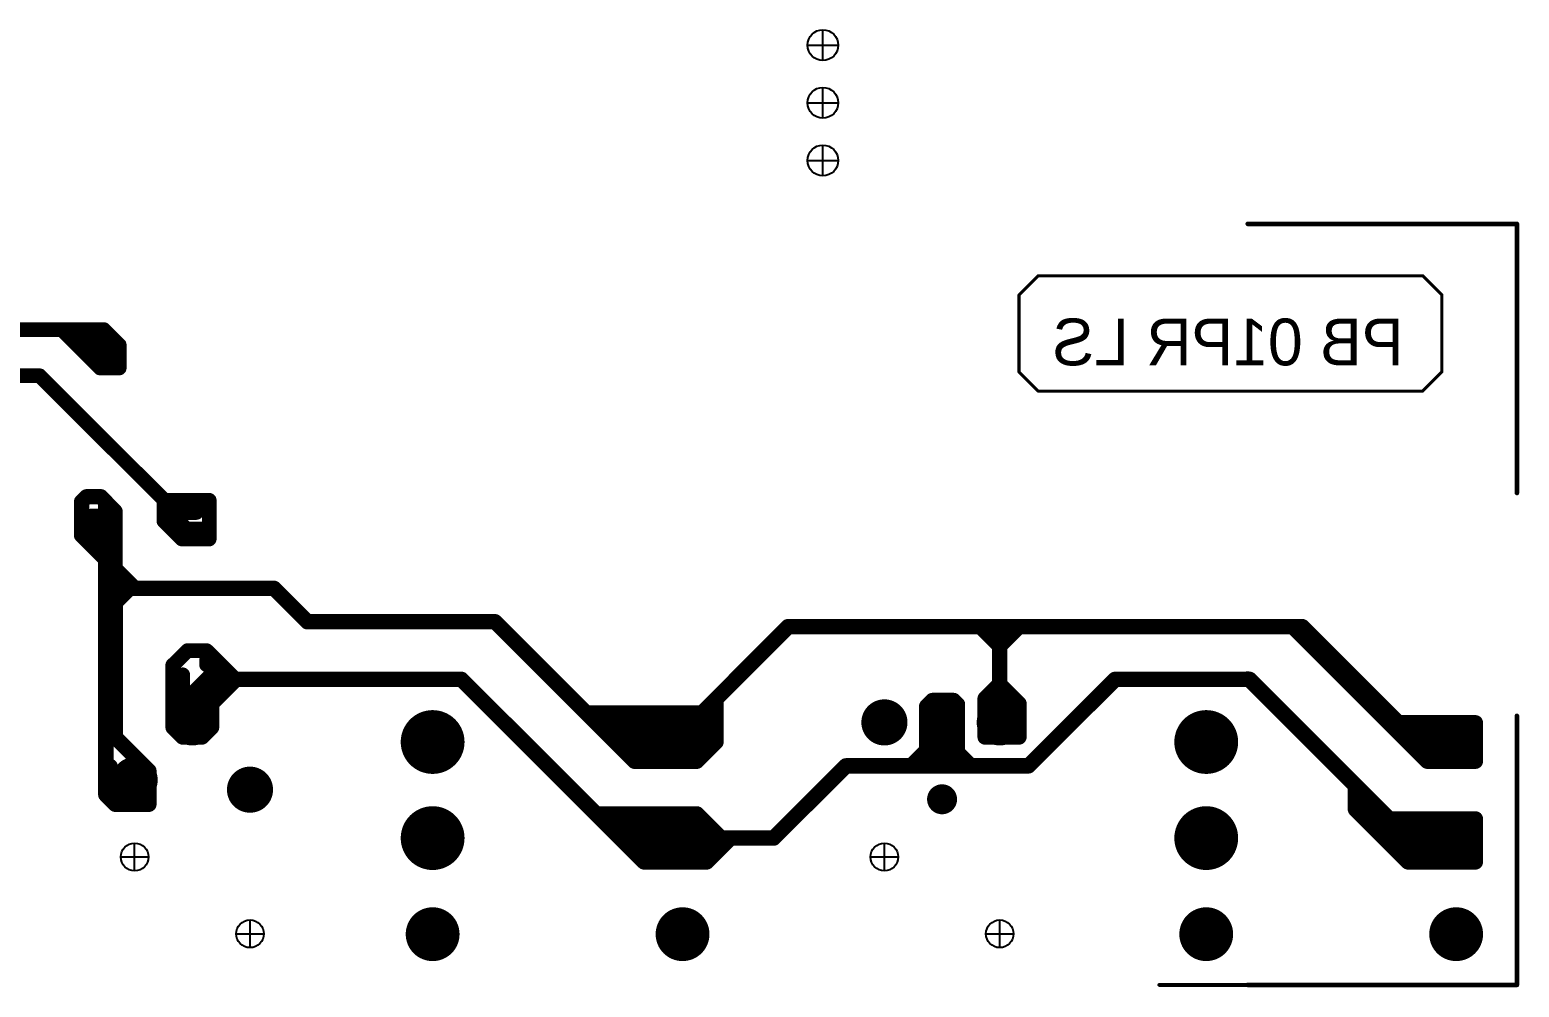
# Model space of a CAD drawing. Extents: x 13 to 23.9, y 0.2 to 11.6.
# Drawn here: x 18.598 to 22.472, y 3.804 to 6.295 of the extents above; entities that cross this region are included whole.
import ezdxf

# ---------------------------------------------------------------- set-up
doc = ezdxf.new("R2010")
doc.units = 0
doc.header["$MEASUREMENT"] = 0
doc.layers.add('BOARD', color=250, linetype='Continuous')
doc.layers.add('BOTTOM', color=250, linetype='Continuous')
doc.layers.get('0').off()

# ---------------------------------------------------------------- blocks, each defined once
blk = doc.blocks.new('UNIT_DISC')
at = {"linetype": 'Continuous', "const_width": 0.5}
blk.add_lwpolyline([(0.25, 0, 1), (-0.25, 0, 1)], format="xyb", close=True, dxfattribs=at)
blk = doc.blocks.new('SHAPE_EL_1400_1400_0_0_0_0')
at = {"xscale": 0.14, "yscale": 0.14, "zscale": 0.14}
blk.add_blockref('UNIT_DISC', (0, 0), dxfattribs=at)
blk = doc.blocks.new('P_EX140Y140D20A')
at = {"layer": 'BOTTOM'}
blk.add_blockref('SHAPE_EL_1400_1400_0_0_0_0', (0, 0), dxfattribs=at)
blk = doc.blocks.new('P_EX140Y140D20A3')
at = {"layer": 'BOTTOM'}
blk.add_blockref('SHAPE_EL_1400_1400_0_0_0_0', (0, 0), dxfattribs=at)
blk = doc.blocks.new('P_EX140Y140D20A1')
at = {"layer": 'BOTTOM'}
blk.add_blockref('SHAPE_EL_1400_1400_0_0_0_0', (0, 0), dxfattribs=at)
blk = doc.blocks.new('P_EX140Y140D20A2')
at = {"layer": 'BOTTOM'}
blk.add_blockref('SHAPE_EL_1400_1400_0_0_0_0', (0, 0), dxfattribs=at)
blk = doc.blocks.new('JK9')
for name, p in [('P_EX140Y140D20A', (19.875, 9.587)), ('P_EX140Y140D20A2', (20.525, 9.587)), ('P_EX140Y140D20A', (19.875, 9.337)), ('P_EX140Y140D20A1', (20.525, 9.337)), ('P_EX140Y140D20A3', (19.875, 9.087)), ('P_EX140Y140D20A3', (20.525, 9.087))]:
    blk.add_blockref(name, p)
blk = doc.blocks.new('SHAPE_EL_1200_1200_0_0_0_0')
at = {"xscale": 0.12, "yscale": 0.12, "zscale": 0.12}
blk.add_blockref('UNIT_DISC', (0, 0), dxfattribs=at)
blk = doc.blocks.new('P_EX120Y120D20A3')
at = {"layer": 'BOTTOM'}
blk.add_blockref('SHAPE_EL_1200_1200_0_0_0_0', (0, 0), dxfattribs=at)
blk = doc.blocks.new('P_EX120Y120D20A2')
at = {"layer": 'BOTTOM'}
blk.add_blockref('SHAPE_EL_1200_1200_0_0_0_0', (0, 0), dxfattribs=at)
blk = doc.blocks.new('P_EX120Y120D20A1')
at = {"layer": 'BOTTOM'}
blk.add_blockref('SHAPE_EL_1200_1200_0_0_0_0', (0, 0), dxfattribs=at)
blk = doc.blocks.new('UNIT_CIRCLE')
at = {"linetype": 'Continuous'}
blk.add_circle((0, 0), 0.5, dxfattribs=at)
blk = doc.blocks.new('SHAPE_MH_720_720_0_0_0_0')
at = {"linetype": 'Continuous'}
for p, q in [((-0.036, 0), (0.036, 0)), ((0, -0.036), (0, 0.036))]:
    blk.add_line(p, q, dxfattribs=at)
at = {"xscale": 0.072, "yscale": 0.072, "zscale": 0.072}
blk.add_blockref('UNIT_CIRCLE', (0, 0), dxfattribs=at)
blk = doc.blocks.new('P_MX72Y72D72A3')
at = {"layer": 'BOTTOM'}
blk.add_blockref('SHAPE_MH_720_720_0_0_0_0', (0, 0), dxfattribs=at)
blk = doc.blocks.new('CN5')
for name, p in [('P_EX120Y120D20A1', (19.25, 9.638)), ('P_EX120Y120D20A2', (19.1, 9.488)), ('P_EX120Y120D20A3', (19.4, 9.463)), ('P_MX72Y72D72A3', (19.1, 9.288)), ('P_MX72Y72D72A3', (19.4, 9.088))]:
    blk.add_blockref(name, p)
blk = doc.blocks.new('SHAPE_EL_780_780_0_0_0_0')
at = {"xscale": 0.078, "yscale": 0.078, "zscale": 0.078}
blk.add_blockref('UNIT_DISC', (0, 0), dxfattribs=at)
blk = doc.blocks.new('P_EX78Y78D44A')
at = {"layer": 'BOTTOM'}
blk.add_blockref('SHAPE_EL_780_780_0_0_0_0', (0, 0), dxfattribs=at)
blk = doc.blocks.new('CN6')
for name, p in [('P_EX120Y120D20A3', (21.05, 9.638)), ('P_EX120Y120D20A1', (21.2, 9.638)), ('P_EX120Y120D20A2', (21.35, 9.638)), ('P_EX78Y78D44A', (21.2, 9.438)), ('P_MX72Y72D72A3', (21.05, 9.288)), ('P_MX72Y72D72A3', (21.35, 9.088))]:
    blk.add_blockref(name, p)
blk = doc.blocks.new('JK10')
for name, p in [('P_EX140Y140D20A', (21.887, 9.587)), ('P_EX140Y140D20A2', (22.537, 9.587)), ('P_EX140Y140D20A', (21.887, 9.337)), ('P_EX140Y140D20A1', (22.537, 9.337)), ('P_EX140Y140D20A3', (21.887, 9.087)), ('P_EX140Y140D20A3', (22.537, 9.087))]:
    blk.add_blockref(name, p)
blk = doc.blocks.new('SHAPE_MH_800_800_0_0_0_0')
at = {"linetype": 'Continuous'}
for p, q in [((0, -0.04), (0, 0.04)), ((-0.04, 0), (0.04, 0))]:
    blk.add_line(p, q, dxfattribs=at)
at = {"xscale": 0.08, "yscale": 0.08, "zscale": 0.08}
blk.add_blockref('UNIT_CIRCLE', (0, 0), dxfattribs=at)
blk = doc.blocks.new('P_MX80Y80D20A')
at = {"layer": 'BOTTOM'}
blk.add_blockref('SHAPE_MH_800_800_0_0_0_0', (0, 0), dxfattribs=at)
blk = doc.blocks.new('P_MX80Y80D18A')
at = {"layer": 'BOTTOM'}
blk.add_blockref('SHAPE_MH_800_800_0_0_0_0', (0, 0), dxfattribs=at)
blk = doc.blocks.new('P_MX80Y80D16A')
at = {"layer": 'BOTTOM'}
blk.add_blockref('SHAPE_MH_800_800_0_0_0_0', (0, 0), dxfattribs=at)

msp = doc.modelspace()

# ---------------------------------------------------------------- linework, layer by layer
at = {"layer": 'BOARD', "linetype": 'Continuous'}
for points, const_width in [([(21.7657, 5.7901), (22.4657, 5.7901)], 0.012), ([(22.3657, 5.7901), (22.4657, 5.7901)], 0.01), ([(22.4657, 5.1031), (22.4657, 5.7901)], 0.012), ([(22.4657, 5.1901), (22.4657, 5.7901)], 0.01), ([(22.4657, 5.0901), (22.4657, 5.1151)], 0.012), ([(22.4657, 3.8101), (22.4657, 4.5101)], 0.012), ([(22.4657, 3.8101), (22.4657, 4.4101)], 0.01), ([(21.5357, 3.8101), (22.4657, 3.8101)], 0.01), ([(21.7657, 3.8101), (21.7907, 3.8101)], 0.012), ([(21.7787, 3.8101), (22.4657, 3.8101)], 0.012)]:
    msp.add_lwpolyline(points, dxfattribs=dict(at, const_width=const_width))
at = {"layer": 'BOTTOM', "linetype": 'Continuous'}
for points, const_width in [([(21.1707, 5.6051), (21.2207, 5.6551)], 0.008), ([(21.2207, 5.6551), (22.2207, 5.6551)], 0.008), ([(22.2207, 5.6551), (22.2707, 5.6051)], 0.008), ([(21.1707, 5.4051), (21.1707, 5.6051)], 0.008), ([(22.2707, 5.4051), (22.2707, 5.6051)], 0.008), ([(18.3707, 5.5151), (18.7107, 5.5151)], 0.038), ([(18.6657, 5.5151), (18.7907, 5.5151)], 0.038), ([(18.6807, 5.5151), (18.7807, 5.4151)], 0.038), ([(18.7007, 5.5101), (18.7557, 5.5101)], 0.038), ([(18.7107, 5.5151), (18.7707, 5.4551)], 0.038), ([(18.7407, 5.4851), (18.7907, 5.4351)], 0.038), ([(18.7557, 5.5101), (18.8057, 5.4601)], 0.038), ([(18.7907, 5.5151), (18.8307, 5.4751)], 0.038), ([(18.8057, 5.4351), (18.8057, 5.4601)], 0.038), ([(18.8307, 5.4151), (18.8307, 5.4751)], 0.038), ([(18.7807, 5.4151), (18.8307, 5.4151)], 0.038), ([(18.7907, 5.4351), (18.8057, 5.4351)], 0.038), ([(18.1707, 5.3951), (18.6207, 5.3951)], 0.038), ([(18.6207, 5.3951), (18.6237, 5.3951)], 0.038), ([(18.6237, 5.3951), (18.9477, 5.0711)], 0.038), ([(21.1707, 5.4051), (21.2207, 5.3551)], 0.008), ([(22.2207, 5.3551), (22.2707, 5.4051)], 0.008), ([(21.2207, 5.3551), (22.2207, 5.3551)], 0.008), ([(18.7327, 5.0671), (18.7457, 5.0801)], 0.04), ([(18.7327, 4.9801), (18.7327, 5.0671)], 0.04), ([(18.7327, 5.0671), (18.7457, 5.0801)], 0.038), ([(18.7327, 5.0051), (18.7327, 5.0671)], 0.038), ([(18.7457, 5.0801), (18.7827, 5.0801)], 0.04), ([(18.7457, 5.0801), (18.7827, 5.0801)], 0.038), ([(18.7827, 5.0801), (18.7957, 5.0671)], 0.04), ([(18.7827, 5.0801), (18.8207, 5.0421)], 0.038), ([(18.7957, 4.9171), (18.7957, 5.0671)], 0.04), ([(18.9467, 5.0171), (18.9467, 5.0721)], 0.038), ([(18.9477, 5.0711), (19.0647, 5.0711)], 0.038), ([(19.0647, 4.9701), (19.0647, 5.0711)], 0.038), ([(18.7577, 5.0301), (18.7957, 5.0301)], 0.038), ([(18.7577, 5.0301), (18.8077, 4.9801)], 0.038), ([(18.8207, 4.8051), (18.8207, 5.0421)], 0.038), ([(18.9467, 5.0171), (18.9937, 4.9701)], 0.038), ([(18.9607, 5.0401), (19.0057, 4.9951)], 0.04), ([(18.9607, 5.0401), (19.0307, 5.0401)], 0.04), ([(18.7327, 4.9801), (18.7957, 4.9171)], 0.04), ([(18.7327, 5.0051), (18.8207, 4.9171)], 0.038), ([(18.8077, 4.9551), (18.8077, 4.9801)], 0.038), ([(19.0057, 4.9951), (19.0457, 4.9951)], 0.04), ([(18.7957, 4.3051), (18.7957, 4.9421)], 0.04), ([(18.9937, 4.9701), (19.0647, 4.9701)], 0.038), ([(18.7957, 4.9171), (18.8707, 4.8421)], 0.04), ([(18.8207, 4.8051), (18.8207, 4.9171)], 0.038), ([(18.8207, 4.8051), (18.8577, 4.8421)], 0.04), ([(18.8577, 4.8421), (18.9957, 4.8421)], 0.04), ([(18.8707, 4.8421), (19.2327, 4.8421)], 0.04), ([(19.2327, 4.8421), (19.3197, 4.7551)], 0.04), ([(18.8207, 4.4541), (18.8207, 4.8051)], 0.04), ([(19.3197, 4.7551), (19.8077, 4.7551)], 0.04), ([(19.8077, 4.7551), (20.1207, 4.4421)], 0.04), ([(20.3457, 4.5171), (20.5707, 4.7421)], 0.04), ([(20.3827, 4.5541), (20.5707, 4.7421)], 0.04), ([(20.4327, 4.6051), (20.5697, 4.7421)], 0.04), ([(20.5697, 4.7421), (21.2707, 4.7421)], 0.04), ([(20.5707, 4.7421), (20.6707, 4.7421)], 0.04), ([(21.0707, 4.7421), (21.1207, 4.6921)], 0.04), ([(21.1207, 4.6921), (21.1707, 4.7421)], 0.04), ([(21.1207, 4.7051), (21.1577, 4.7421)], 0.04), ([(21.2577, 4.7421), (21.9077, 4.7421)], 0.04), ([(21.8827, 4.7421), (22.2327, 4.3921)], 0.04), ([(21.9077, 4.7421), (22.1577, 4.4921)], 0.04), ([(18.9707, 4.6421), (19.0087, 4.6801)], 0.038), ([(19.0087, 4.6801), (19.0577, 4.6801)], 0.038), ([(19.0577, 4.6801), (19.1327, 4.6051)], 0.038), ([(21.1207, 4.5931), (21.1207, 4.7051)], 0.04), ([(21.1207, 4.6301), (21.1207, 4.7051)], 0.04), ([(21.1207, 4.4921), (21.1207, 4.6921)], 0.04), ([(21.1207, 4.6301), (21.1207, 4.6921)], 0.04), ([(18.9707, 4.4801), (18.9707, 4.6421)], 0.04), ([(19.0207, 4.5681), (19.0827, 4.6301)], 0.038), ([(19.0577, 4.6431), (19.0577, 4.6551)], 0.038), ([(19.0827, 4.6051), (19.0827, 4.6301)], 0.038), ([(18.9957, 4.5171), (18.9957, 4.6171)], 0.038), ([(19.0207, 4.4931), (19.1327, 4.6051)], 0.04), ([(19.0207, 4.4921), (19.1337, 4.6051)], 0.04), ([(19.0327, 4.5551), (19.0827, 4.6051)], 0.038), ([(19.0707, 4.4801), (19.0707, 4.5921)], 0.04), ([(19.0707, 4.5551), (19.1207, 4.6051)], 0.038), ([(19.1207, 4.6051), (19.3457, 4.6051)], 0.038), ([(19.1337, 4.6051), (19.7207, 4.6051)], 0.04), ([(19.1327, 4.6051), (19.2327, 4.6051)], 0.038), ([(19.1837, 4.6051), (19.2077, 4.6051)], 0.038), ([(19.6707, 4.6051), (19.7207, 4.6051)], 0.04), ([(19.7207, 4.6051), (20.1957, 4.1301)], 0.04), ([(21.0827, 4.5551), (21.1207, 4.5931)], 0.04), ([(21.1207, 4.5051), (21.1207, 4.6051)], 0.04), ([(21.1207, 4.4921), (21.1207, 4.6051)], 0.04), ([(21.1207, 4.5921), (21.1707, 4.5421)], 0.04), ([(21.1957, 4.3801), (21.4207, 4.6051)], 0.04), ([(21.4207, 4.6051), (21.7707, 4.6051)], 0.04), ([(21.4457, 4.6051), (21.7707, 4.6051)], 0.04), ([(21.7657, 4.6071), (22.1357, 4.2371)], 0.038), ([(21.7707, 4.6051), (22.1457, 4.2301)], 0.04), ([(19.0207, 4.4921), (19.0207, 4.5681)], 0.038), ([(20.3827, 4.4421), (20.3827, 4.5541)], 0.04), ([(21.0827, 4.5421), (21.1207, 4.5801)], 0.04), ([(21.0827, 4.5171), (21.0827, 4.5551)], 0.04), ([(21.1207, 4.5791), (21.1207, 4.5801)], 0.04), ([(21.1207, 4.5791), (21.1577, 4.5421)], 0.04), ([(20.0457, 4.5171), (20.3457, 4.5171)], 0.04), ([(20.9307, 4.5351), (20.9457, 4.5501)], 0.04), ([(20.9307, 4.4851), (20.9307, 4.5351)], 0.04), ([(20.9307, 4.4201), (20.9307, 4.5151)], 0.04), ([(20.9457, 4.5501), (21.0007, 4.5501)], 0.04), ([(21.0007, 4.5501), (21.0107, 4.5401)], 0.04), ([(21.0107, 4.4901), (21.0107, 4.5401)], 0.04), ([(21.0827, 4.4921), (21.0827, 4.5421)], 0.04), ([(21.0827, 4.4551), (21.0827, 4.5421)], 0.04), ([(21.1577, 4.4801), (21.1577, 4.5421)], 0.04), ([(21.1707, 4.4551), (21.1707, 4.5421)], 0.04), ([(18.9707, 4.4801), (18.9957, 4.4551)], 0.04), ([(19.0207, 4.4921), (19.0207, 4.4931)], 0.04), ([(19.0207, 4.5051), (19.0557, 4.5051)], 0.038), ([(19.0457, 4.4551), (19.0707, 4.4801)], 0.04), ([(20.0957, 4.4921), (20.3707, 4.4921)], 0.04), ([(20.9707, 4.4171), (20.9707, 4.4921)], 0.04), ([(20.9707, 4.4171), (20.9707, 4.4921)], 0.04), ([(21.0107, 4.4151), (21.0107, 4.5001)], 0.04), ([(21.0827, 4.4801), (21.0827, 4.5051)], 0.04), ([(21.0827, 4.4801), (21.1077, 4.4551)], 0.04), ([(21.1327, 4.4551), (21.1577, 4.4801)], 0.04), ([(22.1577, 4.4921), (22.3577, 4.4921)], 0.04), ([(22.3577, 4.4671), (22.3577, 4.4921)], 0.04), ([(22.3577, 4.3921), (22.3577, 4.4801)], 0.04), ([(18.8207, 4.4541), (18.9077, 4.3671)], 0.04), ([(18.9957, 4.4551), (19.0457, 4.4551)], 0.04), ([(20.1207, 4.4671), (20.3707, 4.4671)], 0.04), ([(20.1207, 4.4421), (20.3077, 4.4421)], 0.04), ([(20.1207, 4.4421), (20.1707, 4.3921)], 0.04), ([(20.3327, 4.3921), (20.3827, 4.4421)], 0.04), ([(20.9707, 4.4181), (20.9707, 4.4671)], 0.04), ([(21.0827, 4.4551), (21.1707, 4.4551)], 0.04), ([(21.1077, 4.4551), (21.1327, 4.4551)], 0.04), ([(22.1707, 4.4671), (22.1827, 4.4551)], 0.04), ([(22.1707, 4.4671), (22.1827, 4.4671)], 0.04), ([(22.1827, 4.4671), (22.2327, 4.4171)], 0.04), ([(22.1827, 4.4551), (22.2827, 4.4551)], 0.04), ([(22.3107, 4.4621), (22.3157, 4.4671)], 0.038), ([(22.3107, 4.3921), (22.3107, 4.4621)], 0.038), ([(20.1707, 4.4301), (20.3457, 4.4301)], 0.04), ([(20.8907, 4.3801), (20.9307, 4.4201)], 0.04), ([(20.9327, 4.3801), (20.9707, 4.4181)], 0.04), ([(20.9707, 4.4171), (21.0077, 4.3801)], 0.04), ([(20.9707, 4.4171), (21.0077, 4.3801)], 0.04), ([(21.0107, 4.4151), (21.0457, 4.3801)], 0.04), ([(22.2327, 4.4171), (22.3327, 4.4171)], 0.04), ([(18.8077, 4.2921), (18.8077, 4.3791)], 0.038), ([(18.9077, 4.2801), (18.9077, 4.3671)], 0.04), ([(20.1707, 4.3921), (20.2957, 4.3921)], 0.04), ([(20.2827, 4.3921), (20.3327, 4.3921)], 0.04), ([(20.5327, 4.1921), (20.7207, 4.3801)], 0.04), ([(20.7207, 4.3801), (20.8457, 4.3801)], 0.04), ([(20.8457, 4.3801), (21.0077, 4.3801)], 0.04), ([(21.0077, 4.3801), (21.1577, 4.3801)], 0.04), ([(21.0707, 4.3801), (21.1957, 4.3801)], 0.04), ([(22.2327, 4.3921), (22.3577, 4.3921)], 0.04), ([(22.0327, 4.3421), (22.1327, 4.2421)], 0.04), ([(18.7957, 4.3051), (18.8207, 4.2801)], 0.04), ([(18.8077, 4.2921), (18.8827, 4.2921)], 0.038), ([(18.8207, 4.2801), (18.9077, 4.2801)], 0.04), ([(22.0457, 4.2671), (22.0457, 4.3171)], 0.04), ([(20.0827, 4.2551), (20.3327, 4.2551)], 0.04), ([(20.3327, 4.2551), (20.3957, 4.1921)], 0.04), ([(22.0457, 4.2671), (22.1827, 4.1301)], 0.04), ([(22.0707, 4.2671), (22.1827, 4.1551)], 0.04), ([(22.1327, 4.2421), (22.3077, 4.2421)], 0.04), ([(22.2827, 4.2421), (22.3577, 4.2421)], 0.04), ([(22.3577, 4.1301), (22.3577, 4.2421)], 0.04), ([(20.1207, 4.2301), (20.2827, 4.2301)], 0.04), ([(20.1457, 4.2171), (20.2077, 4.1551)], 0.04), ([(20.1457, 4.2171), (20.1957, 4.2171)], 0.04), ([(20.1957, 4.2171), (20.2457, 4.1671)], 0.04), ([(20.2207, 4.2051), (20.3577, 4.2051)], 0.04), ([(22.1357, 4.2371), (22.3407, 4.2371)], 0.038), ([(22.1577, 4.2051), (22.3077, 4.2051)], 0.04), ([(20.2947, 4.1921), (20.5327, 4.1921)], 0.04), ([(20.3457, 4.1551), (20.3707, 4.1801)], 0.04), ([(20.3587, 4.1301), (20.4207, 4.1921)], 0.04), ([(20.3957, 4.1921), (20.4827, 4.1921)], 0.04), ([(22.1827, 4.1801), (22.3457, 4.1801)], 0.04), ([(20.1957, 4.1301), (20.3587, 4.1301)], 0.04), ([(20.2077, 4.1551), (20.3457, 4.1551)], 0.04), ([(22.1827, 4.1551), (22.3327, 4.1551)], 0.04), ([(22.1827, 4.1301), (22.3577, 4.1301)], 0.04)]:
    msp.add_lwpolyline(points, dxfattribs=dict(at, const_width=const_width))
at = {"layer": 'BOTTOM', "linetype": 'Continuous', "const_width": 0.04}
for points in [[(19.6457, 4.5051, 1), (19.6457, 4.3791, 1)], [(21.6577, 4.5051, 1), (21.6577, 4.3791, 1)], [(19.6457, 4.2551, 1), (19.6457, 4.1291, 1)], [(21.6577, 4.2551, 1), (21.6577, 4.1291, 1)]]:
    msp.add_lwpolyline(points, format="xyb", close=True, dxfattribs=at)

# ---------------------------------------------------------------- block references
for name, p in [('P_MX80Y80D16A', (20.6607, 6.2551)), ('P_MX80Y80D18A', (20.6607, 6.1051)), ('P_MX80Y80D20A', (20.6607, 5.9551)), ('CN5', (-0.2293, -5.1449)), ('CN6', (-0.2293, -5.1449)), ('JK9', (-0.2293, -5.1449)), ('JK10', (-0.2293, -5.1449))]:
    msp.add_blockref(name, p)
at = {"layer": 'BOARD'}
for p, xscale, yscale, zscale in [((21.7657, 5.7901), 0.01200000000000045, 0.01200000000000045, 0.012), ((22.3657, 5.7901), 0.009999999999999787, 0.009999999999999787, 0.01), ((22.4657, 5.7901), 0.01200000000000045, 0.01200000000000045, 0.012), ((22.4657, 5.7901), 0.01200000000000045, 0.01200000000000045, 0.012), ((22.4657, 5.7901), 0.009999999999999787, 0.009999999999999787, 0.01), ((22.4657, 5.7901), 0.009999999999999787, 0.009999999999999787, 0.01), ((22.4657, 5.1901), 0.009999999999999787, 0.009999999999999787, 0.01), ((22.4657, 5.1151), 0.01200000000000045, 0.01200000000000045, 0.012), ((22.4657, 5.1031), 0.01200000000000045, 0.01200000000000045, 0.012), ((22.4657, 5.0901), 0.01200000000000045, 0.01200000000000045, 0.012), ((22.4657, 4.5101), 0.01200000000000045, 0.01200000000000045, 0.012), ((22.4657, 4.4101), 0.009999999999999787, 0.009999999999999787, 0.01), ((21.5357, 3.8101), 0.009999999999999787, 0.009999999999999787, 0.01), ((21.7657, 3.8101), 0.01200000000000045, 0.01200000000000045, 0.012), ((21.7787, 3.8101), 0.01200000000000045, 0.01200000000000045, 0.012), ((21.7907, 3.8101), 0.01200000000000045, 0.01200000000000045, 0.012), ((22.4657, 3.8101), 0.01200000000000045, 0.01200000000000045, 0.012), ((22.4657, 3.8101), 0.01200000000000045, 0.01200000000000045, 0.012), ((22.4657, 3.8101), 0.009999999999999787, 0.009999999999999787, 0.01), ((22.4657, 3.8101), 0.009999999999999787, 0.009999999999999787, 0.01)]:
    msp.add_blockref('UNIT_DISC', p, dxfattribs=dict(at, xscale=xscale, yscale=yscale, zscale=zscale))
at = {"layer": 'BOTTOM'}
for p, xscale, yscale, zscale in [((21.2207, 5.6551), 0.007999999999999119, 0.007999999999999119, 0.008), ((21.2207, 5.6551), 0.007999999999999119, 0.007999999999999119, 0.008), ((22.2207, 5.6551), 0.007999999999999119, 0.007999999999999119, 0.008), ((22.2207, 5.6551), 0.007999999999999119, 0.007999999999999119, 0.008), ((21.1707, 5.6051), 0.007999999999999119, 0.007999999999999119, 0.008), ((21.1707, 5.6051), 0.007999999999999119, 0.007999999999999119, 0.008), ((22.2707, 5.6051), 0.007999999999999119, 0.007999999999999119, 0.008), ((22.2707, 5.6051), 0.007999999999999119, 0.007999999999999119, 0.008), ((18.6657, 5.5151), 0.03800000000000026, 0.03800000000000026, 0.038), ((18.6807, 5.5151), 0.03800000000000026, 0.03800000000000026, 0.038), ((18.7007, 5.5101), 0.03800000000000026, 0.03800000000000026, 0.038), ((18.7107, 5.5151), 0.03800000000000026, 0.03800000000000026, 0.038), ((18.7107, 5.5151), 0.03800000000000026, 0.03800000000000026, 0.038), ((18.7407, 5.4851), 0.03800000000000026, 0.03800000000000026, 0.038), ((18.7557, 5.5101), 0.03800000000000026, 0.03800000000000026, 0.038), ((18.7557, 5.5101), 0.03800000000000026, 0.03800000000000026, 0.038), ((18.7907, 5.5151), 0.03800000000000026, 0.03800000000000026, 0.038), ((18.7907, 5.5151), 0.03800000000000026, 0.03800000000000026, 0.038), ((18.7707, 5.4551), 0.03800000000000026, 0.03800000000000026, 0.038), ((18.8057, 5.4601), 0.03800000000000026, 0.03800000000000026, 0.038), ((18.8057, 5.4601), 0.03800000000000026, 0.03800000000000026, 0.038), ((18.8307, 5.4751), 0.03800000000000026, 0.03800000000000026, 0.038), ((18.8307, 5.4751), 0.03800000000000026, 0.03800000000000026, 0.038), ((18.7807, 5.4151), 0.03800000000000026, 0.03800000000000026, 0.038), ((18.7807, 5.4151), 0.03800000000000026, 0.03800000000000026, 0.038), ((18.7907, 5.4351), 0.03800000000000026, 0.03800000000000026, 0.038), ((18.7907, 5.4351), 0.03800000000000026, 0.03800000000000026, 0.038), ((18.8057, 5.4351), 0.03800000000000026, 0.03800000000000026, 0.038), ((18.8057, 5.4351), 0.03800000000000026, 0.03800000000000026, 0.038), ((18.8307, 5.4151), 0.03800000000000026, 0.03800000000000026, 0.038), ((18.8307, 5.4151), 0.03800000000000026, 0.03800000000000026, 0.038), ((18.6207, 5.3951), 0.03800000000000026, 0.03800000000000026, 0.038), ((18.6207, 5.3951), 0.03800000000000026, 0.03800000000000026, 0.038), ((18.6237, 5.3951), 0.03800000000000026, 0.03800000000000026, 0.038), ((18.6237, 5.3951), 0.03800000000000026, 0.03800000000000026, 0.038), ((21.1707, 5.4051), 0.007999999999999119, 0.007999999999999119, 0.008), ((21.1707, 5.4051), 0.007999999999999119, 0.007999999999999119, 0.008), ((22.2707, 5.4051), 0.007999999999999119, 0.007999999999999119, 0.008), ((22.2707, 5.4051), 0.007999999999999119, 0.007999999999999119, 0.008), ((21.2207, 5.3551), 0.007999999999999119, 0.007999999999999119, 0.008), ((21.2207, 5.3551), 0.007999999999999119, 0.007999999999999119, 0.008), ((22.2207, 5.3551), 0.007999999999999119, 0.007999999999999119, 0.008), ((22.2207, 5.3551), 0.007999999999999119, 0.007999999999999119, 0.008), ((18.7327, 5.0671), 0.03999999999999915, 0.03999999999999915, 0.04), ((18.7327, 5.0671), 0.03999999999999915, 0.03999999999999915, 0.04), ((18.7327, 5.0671), 0.03800000000000026, 0.03800000000000026, 0.038), ((18.7327, 5.0671), 0.03800000000000026, 0.03800000000000026, 0.038), ((18.7457, 5.0801), 0.03999999999999915, 0.03999999999999915, 0.04), ((18.7457, 5.0801), 0.03999999999999915, 0.03999999999999915, 0.04), ((18.7457, 5.0801), 0.03800000000000026, 0.03800000000000026, 0.038), ((18.7457, 5.0801), 0.03800000000000026, 0.03800000000000026, 0.038), ((18.7827, 5.0801), 0.03999999999999915, 0.03999999999999915, 0.04), ((18.7827, 5.0801), 0.03999999999999915, 0.03999999999999915, 0.04), ((18.7827, 5.0801), 0.03800000000000026, 0.03800000000000026, 0.038), ((18.7827, 5.0801), 0.03800000000000026, 0.03800000000000026, 0.038), ((18.7957, 5.0671), 0.03999999999999915, 0.03999999999999915, 0.04), ((18.7957, 5.0671), 0.03999999999999915, 0.03999999999999915, 0.04), ((18.9467, 5.0721), 0.03800000000000026, 0.03800000000000026, 0.038), ((18.9477, 5.0711), 0.03800000000000026, 0.03800000000000026, 0.038), ((18.9477, 5.0711), 0.03800000000000026, 0.03800000000000026, 0.038), ((19.0647, 5.0711), 0.03800000000000026, 0.03800000000000026, 0.038), ((19.0647, 5.0711), 0.03800000000000026, 0.03800000000000026, 0.038), ((18.7577, 5.0301), 0.03800000000000026, 0.03800000000000026, 0.038), ((18.7577, 5.0301), 0.03800000000000026, 0.03800000000000026, 0.038), ((18.7957, 5.0301), 0.03800000000000026, 0.03800000000000026, 0.038), ((18.8207, 5.0421), 0.03800000000000026, 0.03800000000000026, 0.038), ((18.8207, 5.0421), 0.03800000000000026, 0.03800000000000026, 0.038), ((18.9467, 5.0171), 0.03800000000000026, 0.03800000000000026, 0.038), ((18.9467, 5.0171), 0.03800000000000026, 0.03800000000000026, 0.038), ((18.9607, 5.0401), 0.03999999999999915, 0.03999999999999915, 0.04), ((18.9607, 5.0401), 0.03999999999999915, 0.03999999999999915, 0.04), ((19.0307, 5.0401), 0.03999999999999915, 0.03999999999999915, 0.04), ((18.7327, 4.9801), 0.03999999999999915, 0.03999999999999915, 0.04), ((18.7327, 4.9801), 0.03999999999999915, 0.03999999999999915, 0.04), ((18.7327, 5.0051), 0.03800000000000026, 0.03800000000000026, 0.038), ((18.7327, 5.0051), 0.03800000000000026, 0.03800000000000026, 0.038), ((18.8077, 4.9801), 0.03800000000000026, 0.03800000000000026, 0.038), ((18.8077, 4.9801), 0.03800000000000026, 0.03800000000000026, 0.038), ((19.0057, 4.9951), 0.03999999999999915, 0.03999999999999915, 0.04), ((19.0057, 4.9951), 0.03999999999999915, 0.03999999999999915, 0.04), ((19.0457, 4.9951), 0.03999999999999915, 0.03999999999999915, 0.04), ((18.7957, 4.9421), 0.03999999999999915, 0.03999999999999915, 0.04), ((18.8077, 4.9551), 0.03800000000000026, 0.03800000000000026, 0.038), ((18.9937, 4.9701), 0.03800000000000026, 0.03800000000000026, 0.038), ((18.9937, 4.9701), 0.03800000000000026, 0.03800000000000026, 0.038), ((19.0647, 4.9701), 0.03800000000000026, 0.03800000000000026, 0.038), ((19.0647, 4.9701), 0.03800000000000026, 0.03800000000000026, 0.038), ((18.7957, 4.9171), 0.03999999999999915, 0.03999999999999915, 0.04), ((18.7957, 4.9171), 0.03999999999999915, 0.03999999999999915, 0.04), ((18.7957, 4.9171), 0.03999999999999915, 0.03999999999999915, 0.04), ((18.8207, 4.9171), 0.03800000000000026, 0.03800000000000026, 0.038), ((18.8207, 4.9171), 0.03800000000000026, 0.03800000000000026, 0.038), ((18.8577, 4.8421), 0.03999999999999915, 0.03999999999999915, 0.04), ((18.8577, 4.8421), 0.03999999999999915, 0.03999999999999915, 0.04), ((18.8707, 4.8421), 0.03999999999999915, 0.03999999999999915, 0.04), ((18.8707, 4.8421), 0.03999999999999915, 0.03999999999999915, 0.04), ((18.9957, 4.8421), 0.03999999999999915, 0.03999999999999915, 0.04), ((19.2327, 4.8421), 0.03999999999999915, 0.03999999999999915, 0.04), ((19.2327, 4.8421), 0.03999999999999915, 0.03999999999999915, 0.04), ((18.8207, 4.8051), 0.03999999999999915, 0.03999999999999915, 0.04), ((18.8207, 4.8051), 0.03999999999999915, 0.03999999999999915, 0.04), ((18.8207, 4.8051), 0.03800000000000026, 0.03800000000000026, 0.038), ((18.8207, 4.8051), 0.03800000000000026, 0.03800000000000026, 0.038), ((19.3197, 4.7551), 0.03999999999999915, 0.03999999999999915, 0.04), ((19.3197, 4.7551), 0.03999999999999915, 0.03999999999999915, 0.04), ((19.8077, 4.7551), 0.03999999999999915, 0.03999999999999915, 0.04), ((19.8077, 4.7551), 0.03999999999999915, 0.03999999999999915, 0.04), ((20.5697, 4.7421), 0.03999999999999915, 0.03999999999999915, 0.04), ((20.5697, 4.7421), 0.03999999999999915, 0.03999999999999915, 0.04), ((20.5707, 4.7421), 0.03999999999999915, 0.03999999999999915, 0.04), ((20.5707, 4.7421), 0.03999999999999915, 0.03999999999999915, 0.04), ((20.5707, 4.7421), 0.03999999999999915, 0.03999999999999915, 0.04), ((20.6707, 4.7421), 0.03999999999999915, 0.03999999999999915, 0.04), ((21.0707, 4.7421), 0.03999999999999915, 0.03999999999999915, 0.04), ((21.1577, 4.7421), 0.03999999999999915, 0.03999999999999915, 0.04), ((21.1707, 4.7421), 0.03999999999999915, 0.03999999999999915, 0.04), ((21.2577, 4.7421), 0.03999999999999915, 0.03999999999999915, 0.04), ((21.2707, 4.7421), 0.03999999999999915, 0.03999999999999915, 0.04), ((21.8827, 4.7421), 0.03999999999999915, 0.03999999999999915, 0.04), ((21.9077, 4.7421), 0.03999999999999915, 0.03999999999999915, 0.04), ((21.9077, 4.7421), 0.03999999999999915, 0.03999999999999915, 0.04), ((19.0087, 4.6801), 0.03800000000000026, 0.03800000000000026, 0.038), ((19.0087, 4.6801), 0.03800000000000026, 0.03800000000000026, 0.038), ((19.0577, 4.6801), 0.03800000000000026, 0.03800000000000026, 0.038), ((19.0577, 4.6801), 0.03800000000000026, 0.03800000000000026, 0.038), ((21.1207, 4.7051), 0.03999999999999915, 0.03999999999999915, 0.04), ((21.1207, 4.7051), 0.03999999999999915, 0.03999999999999915, 0.04), ((21.1207, 4.7051), 0.03999999999999915, 0.03999999999999915, 0.04), ((21.1207, 4.6921), 0.03999999999999915, 0.03999999999999915, 0.04), ((21.1207, 4.6921), 0.03999999999999915, 0.03999999999999915, 0.04), ((21.1207, 4.6921), 0.03999999999999915, 0.03999999999999915, 0.04), ((21.1207, 4.6921), 0.03999999999999915, 0.03999999999999915, 0.04), ((18.9707, 4.6421), 0.03999999999999915, 0.03999999999999915, 0.04), ((18.9707, 4.6421), 0.03800000000000026, 0.03800000000000026, 0.038), ((19.0577, 4.6551), 0.03800000000000026, 0.03800000000000026, 0.038), ((19.0577, 4.6431), 0.03800000000000026, 0.03800000000000026, 0.038), ((19.0827, 4.6301), 0.03800000000000026, 0.03800000000000026, 0.038), ((19.0827, 4.6301), 0.03800000000000026, 0.03800000000000026, 0.038), ((21.1207, 4.6301), 0.03999999999999915, 0.03999999999999915, 0.04), ((21.1207, 4.6301), 0.03999999999999915, 0.03999999999999915, 0.04), ((18.9957, 4.6171), 0.03800000000000026, 0.03800000000000026, 0.038), ((19.0707, 4.5921), 0.03999999999999915, 0.03999999999999915, 0.04), ((19.0827, 4.6051), 0.03800000000000026, 0.03800000000000026, 0.038), ((19.0827, 4.6051), 0.03800000000000026, 0.03800000000000026, 0.038), ((19.1207, 4.6051), 0.03800000000000026, 0.03800000000000026, 0.038), ((19.1207, 4.6051), 0.03800000000000026, 0.03800000000000026, 0.038), ((19.1327, 4.6051), 0.03999999999999915, 0.03999999999999915, 0.04), ((19.1337, 4.6051), 0.03999999999999915, 0.03999999999999915, 0.04), ((19.1337, 4.6051), 0.03999999999999915, 0.03999999999999915, 0.04), ((19.1327, 4.6051), 0.03800000000000026, 0.03800000000000026, 0.038), ((19.1327, 4.6051), 0.03800000000000026, 0.03800000000000026, 0.038), ((19.1837, 4.6051), 0.03800000000000026, 0.03800000000000026, 0.038), ((19.2077, 4.6051), 0.03800000000000026, 0.03800000000000026, 0.038), ((19.2327, 4.6051), 0.03800000000000026, 0.03800000000000026, 0.038), ((19.3457, 4.6051), 0.03800000000000026, 0.03800000000000026, 0.038), ((19.6707, 4.6051), 0.03999999999999915, 0.03999999999999915, 0.04), ((19.7207, 4.6051), 0.03999999999999915, 0.03999999999999915, 0.04), ((19.7207, 4.6051), 0.03999999999999915, 0.03999999999999915, 0.04), ((19.7207, 4.6051), 0.03999999999999915, 0.03999999999999915, 0.04), ((20.4327, 4.6051), 0.03999999999999915, 0.03999999999999915, 0.04), ((21.1207, 4.6051), 0.03999999999999915, 0.03999999999999915, 0.04), ((21.1207, 4.6051), 0.03999999999999915, 0.03999999999999915, 0.04), ((21.1207, 4.5931), 0.03999999999999915, 0.03999999999999915, 0.04), ((21.1207, 4.5931), 0.03999999999999915, 0.03999999999999915, 0.04), ((21.1207, 4.5921), 0.03999999999999915, 0.03999999999999915, 0.04), ((21.4207, 4.6051), 0.03999999999999915, 0.03999999999999915, 0.04), ((21.4207, 4.6051), 0.03999999999999915, 0.03999999999999915, 0.04), ((21.4457, 4.6051), 0.03999999999999915, 0.03999999999999915, 0.04), ((21.7657, 4.6071), 0.03800000000000026, 0.03800000000000026, 0.038), ((21.7707, 4.6051), 0.03999999999999915, 0.03999999999999915, 0.04), ((21.7707, 4.6051), 0.03999999999999915, 0.03999999999999915, 0.04), ((21.7707, 4.6051), 0.03999999999999915, 0.03999999999999915, 0.04), ((19.0207, 4.5681), 0.03800000000000026, 0.03800000000000026, 0.038), ((19.0207, 4.5681), 0.03800000000000026, 0.03800000000000026, 0.038), ((19.0327, 4.5551), 0.03800000000000026, 0.03800000000000026, 0.038), ((19.0707, 4.5551), 0.03800000000000026, 0.03800000000000026, 0.038), ((20.3827, 4.5541), 0.03999999999999915, 0.03999999999999915, 0.04), ((20.3827, 4.5541), 0.03999999999999915, 0.03999999999999915, 0.04), ((21.0827, 4.5551), 0.03999999999999915, 0.03999999999999915, 0.04), ((21.0827, 4.5551), 0.03999999999999915, 0.03999999999999915, 0.04), ((21.1207, 4.5801), 0.03999999999999915, 0.03999999999999915, 0.04), ((21.1207, 4.5801), 0.03999999999999915, 0.03999999999999915, 0.04), ((21.1207, 4.5791), 0.03999999999999915, 0.03999999999999915, 0.04), ((21.1207, 4.5791), 0.03999999999999915, 0.03999999999999915, 0.04), ((18.9957, 4.5171), 0.03800000000000026, 0.03800000000000026, 0.038), ((20.0457, 4.5171), 0.03999999999999915, 0.03999999999999915, 0.04), ((20.3457, 4.5171), 0.03999999999999915, 0.03999999999999915, 0.04), ((20.3457, 4.5171), 0.03999999999999915, 0.03999999999999915, 0.04), ((20.9307, 4.5351), 0.03999999999999915, 0.03999999999999915, 0.04), ((20.9307, 4.5351), 0.03999999999999915, 0.03999999999999915, 0.04), ((20.9307, 4.5151), 0.03999999999999915, 0.03999999999999915, 0.04), ((20.9457, 4.5501), 0.03999999999999915, 0.03999999999999915, 0.04), ((20.9457, 4.5501), 0.03999999999999915, 0.03999999999999915, 0.04), ((21.0007, 4.5501), 0.03999999999999915, 0.03999999999999915, 0.04), ((21.0007, 4.5501), 0.03999999999999915, 0.03999999999999915, 0.04), ((21.0107, 4.5401), 0.03999999999999915, 0.03999999999999915, 0.04), ((21.0107, 4.5401), 0.03999999999999915, 0.03999999999999915, 0.04), ((21.0827, 4.5421), 0.03999999999999915, 0.03999999999999915, 0.04), ((21.0827, 4.5421), 0.03999999999999915, 0.03999999999999915, 0.04), ((21.0827, 4.5421), 0.03999999999999915, 0.03999999999999915, 0.04), ((21.0827, 4.5171), 0.03999999999999915, 0.03999999999999915, 0.04), ((21.1577, 4.5421), 0.03999999999999915, 0.03999999999999915, 0.04), ((21.1577, 4.5421), 0.03999999999999915, 0.03999999999999915, 0.04), ((21.1707, 4.5421), 0.03999999999999915, 0.03999999999999915, 0.04), ((21.1707, 4.5421), 0.03999999999999915, 0.03999999999999915, 0.04), ((18.9707, 4.4801), 0.03999999999999915, 0.03999999999999915, 0.04), ((18.9707, 4.4801), 0.03999999999999915, 0.03999999999999915, 0.04), ((19.0207, 4.4931), 0.03999999999999915, 0.03999999999999915, 0.04), ((19.0207, 4.4931), 0.03999999999999915, 0.03999999999999915, 0.04), ((19.0207, 4.4921), 0.03999999999999915, 0.03999999999999915, 0.04), ((19.0207, 4.4921), 0.03999999999999915, 0.03999999999999915, 0.04), ((19.0207, 4.5051), 0.03800000000000026, 0.03800000000000026, 0.038), ((19.0207, 4.4921), 0.03800000000000026, 0.03800000000000026, 0.038), ((19.0557, 4.5051), 0.03800000000000026, 0.03800000000000026, 0.038), ((19.0707, 4.4801), 0.03999999999999915, 0.03999999999999915, 0.04), ((19.0707, 4.4801), 0.03999999999999915, 0.03999999999999915, 0.04), ((20.0957, 4.4921), 0.03999999999999915, 0.03999999999999915, 0.04), ((20.3707, 4.4921), 0.03999999999999915, 0.03999999999999915, 0.04), ((20.9307, 4.4851), 0.03999999999999915, 0.03999999999999915, 0.04), ((20.9707, 4.4921), 0.03999999999999915, 0.03999999999999915, 0.04), ((20.9707, 4.4921), 0.03999999999999915, 0.03999999999999915, 0.04), ((21.0107, 4.5001), 0.03999999999999915, 0.03999999999999915, 0.04), ((21.0107, 4.4901), 0.03999999999999915, 0.03999999999999915, 0.04), ((21.0827, 4.5051), 0.03999999999999915, 0.03999999999999915, 0.04), ((21.0827, 4.4921), 0.03999999999999915, 0.03999999999999915, 0.04), ((21.0827, 4.4801), 0.03999999999999915, 0.03999999999999915, 0.04), ((21.0827, 4.4801), 0.03999999999999915, 0.03999999999999915, 0.04), ((21.1207, 4.5051), 0.03999999999999915, 0.03999999999999915, 0.04), ((21.1207, 4.4921), 0.03999999999999915, 0.03999999999999915, 0.04), ((21.1207, 4.4921), 0.03999999999999915, 0.03999999999999915, 0.04), ((21.1577, 4.4801), 0.03999999999999915, 0.03999999999999915, 0.04), ((21.1577, 4.4801), 0.03999999999999915, 0.03999999999999915, 0.04), ((22.1577, 4.4921), 0.03999999999999915, 0.03999999999999915, 0.04), ((22.1577, 4.4921), 0.03999999999999915, 0.03999999999999915, 0.04), ((22.3577, 4.4921), 0.03999999999999915, 0.03999999999999915, 0.04), ((22.3577, 4.4921), 0.03999999999999915, 0.03999999999999915, 0.04), ((22.3577, 4.4801), 0.03999999999999915, 0.03999999999999915, 0.04), ((18.8207, 4.4541), 0.03999999999999915, 0.03999999999999915, 0.04), ((18.8207, 4.4541), 0.03999999999999915, 0.03999999999999915, 0.04), ((18.9957, 4.4551), 0.03999999999999915, 0.03999999999999915, 0.04), ((18.9957, 4.4551), 0.03999999999999915, 0.03999999999999915, 0.04), ((19.0457, 4.4551), 0.03999999999999915, 0.03999999999999915, 0.04), ((19.0457, 4.4551), 0.03999999999999915, 0.03999999999999915, 0.04), ((20.1207, 4.4671), 0.03999999999999915, 0.03999999999999915, 0.04), ((20.1207, 4.4421), 0.03999999999999915, 0.03999999999999915, 0.04), ((20.1207, 4.4421), 0.03999999999999915, 0.03999999999999915, 0.04), ((20.1207, 4.4421), 0.03999999999999915, 0.03999999999999915, 0.04), ((20.3077, 4.4421), 0.03999999999999915, 0.03999999999999915, 0.04), ((20.3707, 4.4671), 0.03999999999999915, 0.03999999999999915, 0.04), ((20.3827, 4.4421), 0.03999999999999915, 0.03999999999999915, 0.04), ((20.3827, 4.4421), 0.03999999999999915, 0.03999999999999915, 0.04), ((20.9707, 4.4671), 0.03999999999999915, 0.03999999999999915, 0.04), ((21.0827, 4.4551), 0.03999999999999915, 0.03999999999999915, 0.04), ((21.0827, 4.4551), 0.03999999999999915, 0.03999999999999915, 0.04), ((21.1077, 4.4551), 0.03999999999999915, 0.03999999999999915, 0.04), ((21.1077, 4.4551), 0.03999999999999915, 0.03999999999999915, 0.04), ((21.1327, 4.4551), 0.03999999999999915, 0.03999999999999915, 0.04), ((21.1327, 4.4551), 0.03999999999999915, 0.03999999999999915, 0.04), ((21.1707, 4.4551), 0.03999999999999915, 0.03999999999999915, 0.04), ((21.1707, 4.4551), 0.03999999999999915, 0.03999999999999915, 0.04), ((22.1707, 4.4671), 0.03999999999999915, 0.03999999999999915, 0.04), ((22.1707, 4.4671), 0.03999999999999915, 0.03999999999999915, 0.04), ((22.1827, 4.4671), 0.03999999999999915, 0.03999999999999915, 0.04), ((22.1827, 4.4671), 0.03999999999999915, 0.03999999999999915, 0.04), ((22.1827, 4.4551), 0.03999999999999915, 0.03999999999999915, 0.04), ((22.1827, 4.4551), 0.03999999999999915, 0.03999999999999915, 0.04), ((22.2827, 4.4551), 0.03999999999999915, 0.03999999999999915, 0.04), ((22.3107, 4.4621), 0.03800000000000026, 0.03800000000000026, 0.038), ((22.3107, 4.4621), 0.03800000000000026, 0.03800000000000026, 0.038), ((22.3157, 4.4671), 0.03800000000000026, 0.03800000000000026, 0.038), ((22.3577, 4.4671), 0.03999999999999915, 0.03999999999999915, 0.04), ((20.1707, 4.4301), 0.03999999999999915, 0.03999999999999915, 0.04), ((20.3457, 4.4301), 0.03999999999999915, 0.03999999999999915, 0.04), ((20.9307, 4.4201), 0.03999999999999915, 0.03999999999999915, 0.04), ((20.9307, 4.4201), 0.03999999999999915, 0.03999999999999915, 0.04), ((20.9707, 4.4181), 0.03999999999999915, 0.03999999999999915, 0.04), ((20.9707, 4.4181), 0.03999999999999915, 0.03999999999999915, 0.04), ((20.9707, 4.4171), 0.03999999999999915, 0.03999999999999915, 0.04), ((20.9707, 4.4171), 0.03999999999999915, 0.03999999999999915, 0.04), ((20.9707, 4.4171), 0.03999999999999915, 0.03999999999999915, 0.04), ((20.9707, 4.4171), 0.03999999999999915, 0.03999999999999915, 0.04), ((21.0107, 4.4151), 0.03999999999999915, 0.03999999999999915, 0.04), ((21.0107, 4.4151), 0.03999999999999915, 0.03999999999999915, 0.04), ((22.2327, 4.4171), 0.03999999999999915, 0.03999999999999915, 0.04), ((22.2327, 4.4171), 0.03999999999999915, 0.03999999999999915, 0.04), ((22.3327, 4.4171), 0.03999999999999915, 0.03999999999999915, 0.04), ((18.8077, 4.3791), 0.03800000000000026, 0.03800000000000026, 0.038), ((18.9077, 4.3671), 0.03999999999999915, 0.03999999999999915, 0.04), ((18.9077, 4.3671), 0.03999999999999915, 0.03999999999999915, 0.04), ((20.1707, 4.3921), 0.03999999999999915, 0.03999999999999915, 0.04), ((20.1707, 4.3921), 0.03999999999999915, 0.03999999999999915, 0.04), ((20.2827, 4.3921), 0.03999999999999915, 0.03999999999999915, 0.04), ((20.2957, 4.3921), 0.03999999999999915, 0.03999999999999915, 0.04), ((20.3327, 4.3921), 0.03999999999999915, 0.03999999999999915, 0.04), ((20.3327, 4.3921), 0.03999999999999915, 0.03999999999999915, 0.04), ((20.7207, 4.3801), 0.03999999999999915, 0.03999999999999915, 0.04), ((20.7207, 4.3801), 0.03999999999999915, 0.03999999999999915, 0.04), ((20.8457, 4.3801), 0.03999999999999915, 0.03999999999999915, 0.04), ((20.8457, 4.3801), 0.03999999999999915, 0.03999999999999915, 0.04), ((20.8907, 4.3801), 0.03999999999999915, 0.03999999999999915, 0.04), ((20.9327, 4.3801), 0.03999999999999915, 0.03999999999999915, 0.04), ((21.0077, 4.3801), 0.03999999999999915, 0.03999999999999915, 0.04), ((21.0077, 4.3801), 0.03999999999999915, 0.03999999999999915, 0.04), ((21.0077, 4.3801), 0.03999999999999915, 0.03999999999999915, 0.04), ((21.0077, 4.3801), 0.03999999999999915, 0.03999999999999915, 0.04), ((21.0457, 4.3801), 0.03999999999999915, 0.03999999999999915, 0.04), ((21.0707, 4.3801), 0.03999999999999915, 0.03999999999999915, 0.04), ((21.1577, 4.3801), 0.03999999999999915, 0.03999999999999915, 0.04), ((21.1957, 4.3801), 0.03999999999999915, 0.03999999999999915, 0.04), ((21.1957, 4.3801), 0.03999999999999915, 0.03999999999999915, 0.04), ((22.2327, 4.3921), 0.03999999999999915, 0.03999999999999915, 0.04), ((22.2327, 4.3921), 0.03999999999999915, 0.03999999999999915, 0.04), ((22.3107, 4.3921), 0.03800000000000026, 0.03800000000000026, 0.038), ((22.3577, 4.3921), 0.03999999999999915, 0.03999999999999915, 0.04), ((22.3577, 4.3921), 0.03999999999999915, 0.03999999999999915, 0.04), ((22.0327, 4.3421), 0.03999999999999915, 0.03999999999999915, 0.04), ((18.7957, 4.3051), 0.03999999999999915, 0.03999999999999915, 0.04), ((18.7957, 4.3051), 0.03999999999999915, 0.03999999999999915, 0.04), ((18.8077, 4.2921), 0.03800000000000026, 0.03800000000000026, 0.038), ((18.8077, 4.2921), 0.03800000000000026, 0.03800000000000026, 0.038), ((18.8207, 4.2801), 0.03999999999999915, 0.03999999999999915, 0.04), ((18.8207, 4.2801), 0.03999999999999915, 0.03999999999999915, 0.04), ((18.8827, 4.2921), 0.03800000000000026, 0.03800000000000026, 0.038), ((18.9077, 4.2801), 0.03999999999999915, 0.03999999999999915, 0.04), ((18.9077, 4.2801), 0.03999999999999915, 0.03999999999999915, 0.04), ((22.0457, 4.3171), 0.03999999999999915, 0.03999999999999915, 0.04), ((20.0827, 4.2551), 0.03999999999999915, 0.03999999999999915, 0.04), ((20.3327, 4.2551), 0.03999999999999915, 0.03999999999999915, 0.04), ((20.3327, 4.2551), 0.03999999999999915, 0.03999999999999915, 0.04), ((22.0457, 4.2671), 0.03999999999999915, 0.03999999999999915, 0.04), ((22.0457, 4.2671), 0.03999999999999915, 0.03999999999999915, 0.04), ((22.0707, 4.2671), 0.03999999999999915, 0.03999999999999915, 0.04), ((22.1327, 4.2421), 0.03999999999999915, 0.03999999999999915, 0.04), ((22.1327, 4.2421), 0.03999999999999915, 0.03999999999999915, 0.04), ((22.2827, 4.2421), 0.03999999999999915, 0.03999999999999915, 0.04), ((22.3077, 4.2421), 0.03999999999999915, 0.03999999999999915, 0.04), ((22.3577, 4.2421), 0.03999999999999915, 0.03999999999999915, 0.04), ((22.3577, 4.2421), 0.03999999999999915, 0.03999999999999915, 0.04), ((20.1207, 4.2301), 0.03999999999999915, 0.03999999999999915, 0.04), ((20.1457, 4.2171), 0.03999999999999915, 0.03999999999999915, 0.04), ((20.1457, 4.2171), 0.03999999999999915, 0.03999999999999915, 0.04), ((20.1957, 4.2171), 0.03999999999999915, 0.03999999999999915, 0.04), ((20.1957, 4.2171), 0.03999999999999915, 0.03999999999999915, 0.04), ((20.2207, 4.2051), 0.03999999999999915, 0.03999999999999915, 0.04), ((20.2827, 4.2301), 0.03999999999999915, 0.03999999999999915, 0.04), ((20.3577, 4.2051), 0.03999999999999915, 0.03999999999999915, 0.04), ((22.1357, 4.2371), 0.03800000000000026, 0.03800000000000026, 0.038), ((22.1357, 4.2371), 0.03800000000000026, 0.03800000000000026, 0.038), ((22.1457, 4.2301), 0.03999999999999915, 0.03999999999999915, 0.04), ((22.1577, 4.2051), 0.03999999999999915, 0.03999999999999915, 0.04), ((22.3077, 4.2051), 0.03999999999999915, 0.03999999999999915, 0.04), ((22.3407, 4.2371), 0.03800000000000026, 0.03800000000000026, 0.038), ((20.2457, 4.1671), 0.03999999999999915, 0.03999999999999915, 0.04), ((20.2947, 4.1921), 0.03999999999999915, 0.03999999999999915, 0.04), ((20.3707, 4.1801), 0.03999999999999915, 0.03999999999999915, 0.04), ((20.3957, 4.1921), 0.03999999999999915, 0.03999999999999915, 0.04), ((20.3957, 4.1921), 0.03999999999999915, 0.03999999999999915, 0.04), ((20.4207, 4.1921), 0.03999999999999915, 0.03999999999999915, 0.04), ((20.4827, 4.1921), 0.03999999999999915, 0.03999999999999915, 0.04), ((20.5327, 4.1921), 0.03999999999999915, 0.03999999999999915, 0.04), ((20.5327, 4.1921), 0.03999999999999915, 0.03999999999999915, 0.04), ((22.1827, 4.1801), 0.03999999999999915, 0.03999999999999915, 0.04), ((22.3457, 4.1801), 0.03999999999999915, 0.03999999999999915, 0.04), ((20.1957, 4.1301), 0.03999999999999915, 0.03999999999999915, 0.04), ((20.1957, 4.1301), 0.03999999999999915, 0.03999999999999915, 0.04), ((20.2077, 4.1551), 0.03999999999999915, 0.03999999999999915, 0.04), ((20.2077, 4.1551), 0.03999999999999915, 0.03999999999999915, 0.04), ((20.3457, 4.1551), 0.03999999999999915, 0.03999999999999915, 0.04), ((20.3457, 4.1551), 0.03999999999999915, 0.03999999999999915, 0.04), ((20.3587, 4.1301), 0.03999999999999915, 0.03999999999999915, 0.04), ((20.3587, 4.1301), 0.03999999999999915, 0.03999999999999915, 0.04), ((22.1827, 4.1551), 0.03999999999999915, 0.03999999999999915, 0.04), ((22.1827, 4.1551), 0.03999999999999915, 0.03999999999999915, 0.04), ((22.1827, 4.1301), 0.03999999999999915, 0.03999999999999915, 0.04), ((22.1827, 4.1301), 0.03999999999999915, 0.03999999999999915, 0.04), ((22.3327, 4.1551), 0.03999999999999915, 0.03999999999999915, 0.04), ((22.3577, 4.1301), 0.03999999999999915, 0.03999999999999915, 0.04), ((22.3577, 4.1301), 0.03999999999999915, 0.03999999999999915, 0.04)]:
    msp.add_blockref('UNIT_DISC', p, dxfattribs=dict(at, xscale=xscale, yscale=yscale, zscale=zscale))

# ---------------------------------------------------------------- texts
at = {"layer": 'BOTTOM', "text_generation_flag": 2}
msp.add_text('PB 01PR LS', height=0.1216, dxfattribs=at).set_placement((22.1707, 5.4221))

doc.saveas('drawing.dxf')
